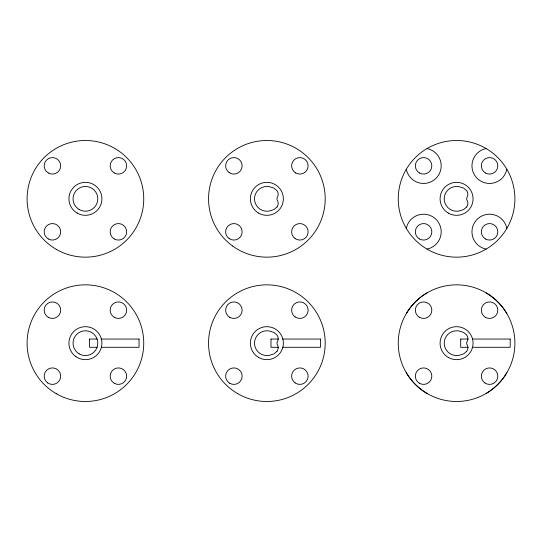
<?xml version="1.0" encoding="UTF-8"?>
<svg xmlns="http://www.w3.org/2000/svg" width="542" height="542" viewBox="0 0 542 542"><rect width="100%" height="100%" fill="white"/><g stroke="black" fill="none" stroke-linecap="round" stroke-linejoin="round"><path stroke-width="0.81" d="M406.31 313.594C411.303 305.092 418.499 297.89 427.008 292.904M506.845 372.74C501.851 381.25 494.656 388.445 486.154 393.438M89.545 339.048L97.093 339.048M101.286 339.048L139.037 339.048M271 339.048L278.547 339.048M282.741 339.048L320.485 339.048M460.7 339.048L468.254 339.048M472.448 339.048L510.191 339.048M97.093 347.293L89.545 347.293L89.545 339.055M101.286 347.293L139.037 347.293L139.037 339.055M278.547 347.293L271 347.293L271 339.055M282.741 347.293L320.485 347.293L320.485 339.055M468.254 347.293L460.7 347.293L460.7 339.055M472.448 347.293L510.191 347.293L510.191 339.055M486.154 292.904C494.656 297.89 501.851 305.092 506.845 313.594M427.008 393.438C418.499 388.445 411.303 381.25 406.31 372.74M427.008 148.562A17.615 17.615 0 0 1 441.161 166.983A17.615 17.615 0 0 1 424.732 183.413A17.615 17.615 0 0 1 406.31 169.26M406.31 228.406A17.615 17.615 0 0 1 424.732 214.246A17.615 17.615 0 0 1 441.161 230.675A17.615 17.615 0 0 1 427.008 249.096M486.154 249.096A17.615 17.615 0 0 1 471.994 230.675A17.615 17.615 0 0 1 488.423 214.246A17.615 17.615 0 0 1 506.845 228.406M506.845 169.26A17.615 17.615 0 0 1 488.423 183.413A17.615 17.615 0 0 1 471.994 166.983A17.615 17.615 0 0 1 486.154 148.562M277.023 206.942L273.906 209.585L269.069 211.062A17.202 17.202 0 0 1 266.874 211.204A12.371 12.371 0 0 1 254.503 198.833A12.371 12.371 0 0 1 266.874 186.462A17.202 17.202 0 0 1 269.069 186.597L273.906 188.074L277.023 190.716A6.186 6.186 0 0 1 277.023 197.932L277.023 199.734A6.186 6.186 0 0 1 277.023 206.942M277.023 351.284L273.906 353.926L269.069 355.403A17.202 17.202 0 0 1 266.874 355.538A12.371 12.371 0 0 1 254.503 343.167A12.371 12.371 0 0 1 266.874 330.796A17.202 17.202 0 0 1 269.069 330.938L273.906 332.415L277.023 335.058A6.186 6.186 0 0 1 277.023 342.266L277.023 344.068A6.186 6.186 0 0 1 277.023 351.284M466.723 206.942L463.606 209.585L458.776 211.062A17.202 17.202 0 0 1 456.581 211.204A12.371 12.371 0 0 1 444.21 198.833A12.371 12.371 0 0 1 456.581 186.462A17.202 17.202 0 0 1 458.776 186.597L463.606 188.074L466.723 190.716A6.186 6.186 0 0 1 466.723 197.932L466.723 199.734A6.186 6.186 0 0 1 466.723 206.942M466.723 351.284L463.606 353.926L458.776 355.403A17.202 17.202 0 0 1 456.581 355.538A12.371 12.371 0 0 1 444.21 343.167A12.371 12.371 0 0 1 456.581 330.796A17.202 17.202 0 0 1 458.776 330.938L463.606 332.415L466.723 335.058A6.186 6.186 0 0 1 466.723 342.266L466.723 344.068A6.186 6.186 0 0 1 466.723 351.284M448.329 357.456A16.497 16.497 0 0 0 473.071 343.167A16.497 16.497 0 0 0 448.329 328.886A16.497 16.497 0 0 0 448.329 357.456M237.714 393.675A58.319 58.319 0 0 0 325.2 343.167A58.319 58.319 0 0 0 237.714 292.66A58.319 58.319 0 0 0 237.714 393.675M295.119 382.903A8.245 8.245 0 0 0 308.08 376.9A8.245 8.245 0 0 0 296.399 368.675A8.245 8.245 0 0 0 295.119 382.903M295.119 316.921A8.245 8.245 0 0 0 308.08 310.918A8.245 8.245 0 0 0 296.399 302.693A8.245 8.245 0 0 0 295.119 316.921M229.761 383.302A8.245 8.245 0 0 0 242.132 376.162A8.245 8.245 0 0 0 229.761 369.021A8.245 8.245 0 0 0 229.761 383.302M229.761 317.321A8.245 8.245 0 0 0 242.132 310.18A8.245 8.245 0 0 0 229.761 303.032A8.245 8.245 0 0 0 229.761 317.321M258.629 357.456A16.497 16.497 0 0 0 283.371 343.167A16.497 16.497 0 0 0 258.629 328.886A16.497 16.497 0 0 0 258.629 357.456M56.26 393.675A58.319 58.319 0 0 0 143.745 343.167A58.319 58.319 0 0 0 56.26 292.66A58.319 58.319 0 0 0 56.26 393.675M114.287 383.302A8.245 8.245 0 0 0 126.659 376.162A8.245 8.245 0 0 0 114.287 369.021A8.245 8.245 0 0 0 114.287 383.302M114.287 317.321A8.245 8.245 0 0 0 126.659 310.18A8.245 8.245 0 0 0 114.287 303.032A8.245 8.245 0 0 0 114.287 317.321M47.682 382.903A8.245 8.245 0 0 0 60.643 376.9A8.245 8.245 0 0 0 48.963 368.675A8.245 8.245 0 0 0 47.682 382.903M48.306 317.321A8.245 8.245 0 0 0 60.677 310.18A8.245 8.245 0 0 0 48.306 303.032A8.245 8.245 0 0 0 48.306 317.321M75.921 356.656A16.497 16.497 0 0 0 101.849 344.651A16.497 16.497 0 0 0 78.488 328.201A16.497 16.497 0 0 0 75.921 356.656M79.234 353.885A12.371 12.371 0 0 0 97.79 343.167A12.371 12.371 0 0 0 79.234 332.456A12.371 12.371 0 0 0 79.234 353.885M427.414 393.675A58.319 58.319 0 0 0 514.9 343.167A58.319 58.319 0 0 0 427.414 292.66A58.319 58.319 0 0 0 427.414 393.675M484.954 382.998A8.245 8.245 0 0 0 497.8 376.737A8.245 8.245 0 0 0 485.957 368.75A8.245 8.245 0 0 0 484.954 382.998M485.449 317.321A8.245 8.245 0 0 0 497.82 310.18A8.245 8.245 0 0 0 485.449 303.032A8.245 8.245 0 0 0 485.449 317.321M419.461 383.302A8.245 8.245 0 0 0 431.832 376.162A8.245 8.245 0 0 0 419.461 369.021A8.245 8.245 0 0 0 419.461 383.302M419.461 317.321A8.245 8.245 0 0 0 431.832 310.18A8.245 8.245 0 0 0 419.461 303.032A8.245 8.245 0 0 0 419.461 317.321M448.329 213.114A16.497 16.497 0 0 0 473.071 198.833A16.497 16.497 0 0 0 448.329 184.544A16.497 16.497 0 0 0 448.329 213.114M258.629 213.114A16.497 16.497 0 0 0 283.371 198.833A16.497 16.497 0 0 0 258.629 184.544A16.497 16.497 0 0 0 258.629 213.114M79.234 209.544A12.371 12.371 0 0 0 97.79 198.833A12.371 12.371 0 0 0 79.234 188.115A12.371 12.371 0 0 0 79.234 209.544M77.174 213.114A16.497 16.497 0 0 0 101.916 198.833A16.497 16.497 0 0 0 77.174 184.544A16.497 16.497 0 0 0 77.174 213.114M427.414 249.34A58.319 58.319 0 0 0 514.9 198.833A58.319 58.319 0 0 0 427.414 148.325A58.319 58.319 0 0 0 427.414 249.34M229.137 172.58A8.245 8.245 0 0 0 242.098 166.577A8.245 8.245 0 0 0 230.418 158.352A8.245 8.245 0 0 0 229.137 172.58M229.137 238.568A8.245 8.245 0 0 0 242.098 232.565A8.245 8.245 0 0 0 230.418 224.341A8.245 8.245 0 0 0 229.137 238.568M295.742 172.979A8.245 8.245 0 0 0 308.113 165.838A8.245 8.245 0 0 0 295.742 158.698A8.245 8.245 0 0 0 295.742 172.979M295.119 238.568A8.245 8.245 0 0 0 308.08 232.565A8.245 8.245 0 0 0 296.399 224.341A8.245 8.245 0 0 0 295.119 238.568M232.653 246.054A58.319 58.319 0 0 0 324.888 204.856A58.319 58.319 0 0 0 243.087 145.581A58.319 58.319 0 0 0 232.653 246.054M48.306 172.979A8.245 8.245 0 0 0 60.677 165.838A8.245 8.245 0 0 0 48.306 158.698A8.245 8.245 0 0 0 48.306 172.979M48.306 238.968A8.245 8.245 0 0 0 60.677 231.82A8.245 8.245 0 0 0 48.306 224.679A8.245 8.245 0 0 0 48.306 238.968M114.287 172.979A8.245 8.245 0 0 0 126.659 165.838A8.245 8.245 0 0 0 114.287 158.698A8.245 8.245 0 0 0 114.287 172.979M114.287 238.968A8.245 8.245 0 0 0 126.659 231.82A8.245 8.245 0 0 0 114.287 224.679A8.245 8.245 0 0 0 114.287 238.968M56.26 249.34A58.319 58.319 0 0 0 143.745 198.833A58.319 58.319 0 0 0 56.26 148.325A58.319 58.319 0 0 0 56.26 249.34M419.461 172.979A8.245 8.245 0 0 0 431.832 165.838A8.245 8.245 0 0 0 419.461 158.698A8.245 8.245 0 0 0 419.461 172.979M419.461 238.968A8.245 8.245 0 0 0 431.832 231.82A8.245 8.245 0 0 0 419.461 224.679A8.245 8.245 0 0 0 419.461 238.968M485.449 172.979A8.245 8.245 0 0 0 497.82 165.838A8.245 8.245 0 0 0 485.449 158.698A8.245 8.245 0 0 0 485.449 172.979M485.449 238.968A8.245 8.245 0 0 0 497.82 231.82A8.245 8.245 0 0 0 485.449 224.679A8.245 8.245 0 0 0 485.449 238.968"/></g></svg>
